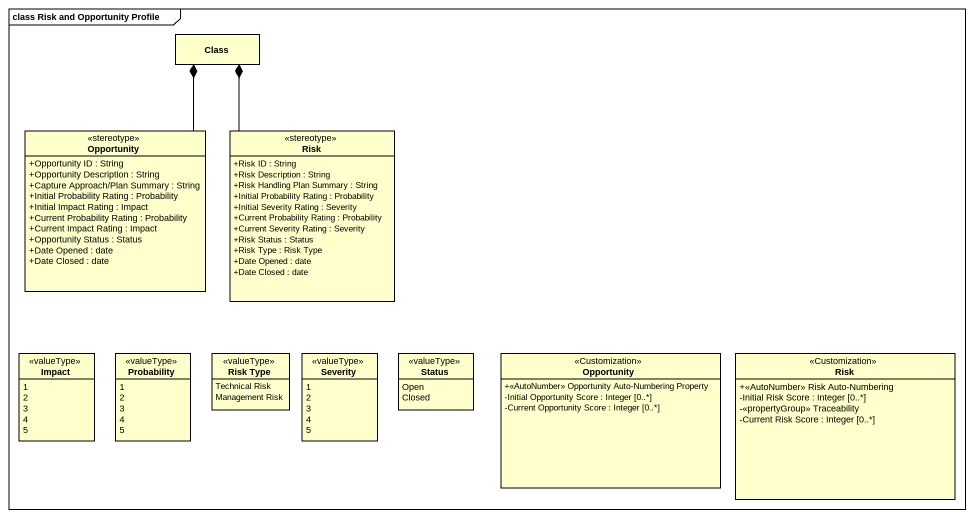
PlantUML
@startuml
mainframe class Risk and Opportunity Profile
hide circle
hide empty members
skinparam classAttributeIconSize 0
class "Class" as Class_
class Opportunity <<stereotype>> {
  +Opportunity ID : String
  +Opportunity Description : String
  +Capture Approach/Plan Summary : String
  +Initial Probability Rating : Probability
  +Initial Impact Rating : Impact
  +Current Probability Rating : Probability
  +Current Impact Rating : Impact
  +Opportunity Status : Status
  +Date Opened : date
  +Date Closed : date
}
class Risk <<stereotype>> {
  +Risk ID : String
  +Risk Description : String
  +Risk Handling Plan Summary : String
  +Initial Probability Rating : Probability
  +Initial Severity Rating : Severity
  +Current Probability Rating : Probability
  +Current Severity Rating : Severity
  +Risk Status : Status
  +Risk Type : Risk Type
  +Date Opened : date
  +Date Closed : date
}
enum Impact <<valueType>> {
  1
  2
  3
  4
  5
}
enum Probability <<valueType>> {
  1
  2
  3
  4
  5
}
enum "Risk Type" as Risk_Type <<valueType>> {
  Technical Risk
  Management Risk
}
enum Severity <<valueType>> {
  1
  2
  3
  4
  5
}
enum Status <<valueType>> {
  Open
  Closed
}
class "Opportunity" as Opportunity_2 <<Customization>> {
  +<<AutoNumber>> Opportunity Auto-Numbering Property
  -Initial Opportunity Score : Integer [0..*]
  -Current Opportunity Score : Integer [0..*]
}
class "Risk" as Risk_2 <<Customization>> {
  +<<AutoNumber>> Risk Auto-Numbering
  -Initial Risk Score : Integer [0..*]
  -<<propertyGroup>> Traceability
  -Current Risk Score : Integer [0..*]
}
Opportunity -up-* Class_
Risk -up-* Class_
@enduml
